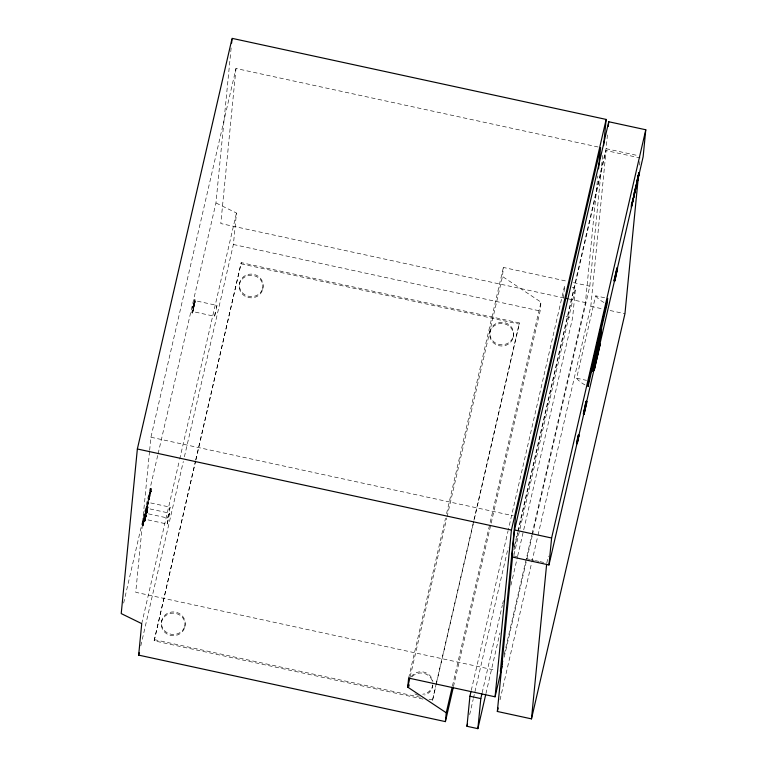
<?xml version="1.0" encoding="UTF-8"?>
<svg xmlns="http://www.w3.org/2000/svg" width="767" height="767" viewBox="0 0 767 767"><rect width="100%" height="100%" fill="white"/><g stroke="black" fill="none" stroke-linecap="round" stroke-linejoin="round"><path stroke-width="0.58" stroke-dasharray="3.83 2.88" d="M145.366 519.326L147.753 508.454L169.536 513.171L168.481 519.01L167.158 524.053L145.366 519.326L147.753 508.454M146.027 513.228L148.338 502.443L170.13 507.16L169.076 512.998L167.743 518.041L145.951 513.315L149.201 498.272L148.472 498.109L147.58 503.19L148.309 503.344L148.338 502.443M167.158 524.053L168.213 518.214M167.743 518.041L168.798 512.203M192.785 311.565L195.173 300.693L216.965 305.419L215.91 311.249L214.578 316.292L192.785 311.565L195.173 300.693M214.578 316.292L215.632 310.462M149.536 451.447L135.73 592.306L495.674 670.32M149.651 450.267L150.926 437.238L235.996 68.493L598.289 147.024M150.294 491.618L150.725 488.358L151.454 488.512L151.022 491.772L150.294 491.618L150.495 490.755M151.022 491.772L151.099 490.947L149.901 496.623L149.172 496.47L150.025 491.973L150.744 492.136L150.159 494.121L149.431 493.958L150.409 490.391L151.137 490.544L149.229 499.547L148.299 499.049L149.229 499.547M151.137 490.544L151.454 488.512M423 699.092L154.157 640.819L195.47 461.053M191.846 312.773L192.565 312.926L191.846 312.773L193.073 306.062L193.802 306.215L192.594 312.629M161.578 621.884L161.693 620.685M193.073 306.062L192.67 309.024L193.389 309.178M193.131 307.164L193.859 307.327L193.131 307.164L194.54 299.705L195.269 299.859L193.859 307.327M193.313 305.755L194.041 305.918L193.313 305.755L194.31 300.865L195.039 301.019L194.962 301.738L194.243 301.575M193.361 304.959L194.089 305.122L193.361 304.959L194.54 299.705M194.933 302.035L194.856 302.821L194.137 302.658L194.214 301.872L194.933 302.035L193.888 307.021M158.088 453.767L215.949 202.948L231.27 46.643M235.996 68.493L220.791 223.552L563.218 297.778M184.828 626.917A11.898 11.265 5.6 0 0 169.584 613.629A11.898 11.265 5.6 0 0 165.193 632.65A11.898 11.265 5.6 0 0 184.828 626.917L184.943 625.728A11.898 11.265 5.6 0 0 169.699 612.43A11.898 11.265 5.6 0 0 165.317 631.462A11.898 11.265 5.6 0 0 184.943 625.728M184.406 456.806L233.389 244.491L236.476 213.005L215.949 202.948M195.892 459.912L241.241 262.64L519.432 322.945L473.546 522.548M239.515 284.039L239.63 282.841M262.765 289.073A11.898 11.265 5.6 0 0 247.52 275.784A11.898 11.265 5.6 0 0 243.129 294.806A11.898 11.265 5.6 0 0 262.765 289.073L262.88 287.884A11.898 11.265 5.6 0 0 247.636 274.586A11.898 11.265 5.6 0 0 243.254 293.617A11.898 11.265 5.6 0 0 262.88 287.884M432.617 686.753L432.732 685.564A11.898 11.265 5.6 0 1 422.703 694.231M436.241 683.589L432.348 701.124L435.848 685.947M489.998 332.197L490.123 331.008M447.046 516.824L502.481 276.513L503.373 267.443L567.609 281.374M513.248 337.24A11.898 11.265 5.6 0 0 498.004 323.942A11.898 11.265 5.6 0 0 493.612 342.974A11.898 11.265 5.6 0 0 513.248 337.24L513.363 336.042A11.898 11.265 5.6 0 0 498.128 322.754A11.898 11.265 5.6 0 0 493.737 341.785A11.898 11.265 5.6 0 0 513.363 336.042M453.47 686.618L540.121 310.98L540.984 302.15L502.481 276.513M563.4 298.315L564.646 285.602L508.396 529.412M517.687 555.998L572.594 318.017L575.538 287.961L572.268 287.251M532.058 533.918L585.422 302.591L597.838 175.94M532.48 534.657L589.804 286.177L602.651 155.164M517.84 531.263L606.093 148.693L607.704 132.288M538.012 535.174L590.801 306.33L606.074 150.562L640.215 157.954M639.515 165.097L639.87 161.53M144.129 520.4L145.059 521.071L143.621 520.323L144.158 516.833L144.359 515.951L146.114 516.498L147.024 511.177L146.296 511.023L145.337 516.412L145.136 515.894M145.193 520.294L145.797 516.507L144.608 516.249L144.618 514.839L145.346 515.002L144.349 520.486L143.429 519.997L142.528 525.069L143.256 525.222L144.34 519.508L145.193 520.294L144.34 519.508M146.631 510.793L146.392 511.829L145.663 511.675L146.574 506.354L147.302 506.517L146.631 510.793L145.835 510.736L146.775 505.491L147.715 506.105L146.123 513.142L146.852 513.296L148.29 507.064L146.593 506.278L147.322 506.431L147.159 507.255L148.29 507.064M146.353 515.453L145.557 515.395L146.363 510.563L145.644 510.4L144.742 515.472L145.471 515.635L146.075 511.838M148.501 499.384L149.412 494.073L150.131 494.226L149.469 498.502L148.673 498.445L149.709 492.759L150.437 492.913M147.024 511.177L146.286 515.558L145.557 515.395M143.132 521.272C144.637 521.857 142.461 518.943 144.359 515.951M144.464 520.141L145.068 516.344M143.975 521.081L143.122 525.999L142.394 525.846L143.247 520.927M144.608 516.249L145.462 511.33L146.392 511.829M144.177 521.426L145.184 515.999L144.417 520.381L143.688 520.227M146.219 511.541L145.548 515.482L144.819 515.328M149.028 499.202L148.175 504.12L147.446 503.967L148.299 499.049M145.059 521.071L145.912 516.153L144.407 515.731M147.887 507.418L147.417 510.237L146.689 510.084L147.053 507.927L148.079 507.965M146.123 513.142L147.504 505.654M146.852 513.296L147.926 508.022M149.172 496.47L150.14 491.57L150.869 491.724M123.64 603.083L157.82 454.927M142.394 525.846L142.403 524.436L143.256 525.222M147.446 503.967L147.456 502.558L148.309 503.344M150.725 488.358L150.524 489.221L151.252 489.375M146.804 506.728L146.775 505.491M143.122 525.999L143.132 524.59M148.175 504.12L148.175 502.711M149.901 496.623L150.14 495.568L149.421 495.415M193.802 306.215L193.6 307.078L192.872 306.925M194.07 305.611L195.269 299.859M192.565 312.926L193.562 308.612L192.833 308.459M144.858 520.553L145.068 519.662M145.797 516.507L146.085 515.223M141.742 623.638L179.42 460.315M179.689 459.155L236.476 213.005M140.812 645.795L183.332 461.475M195.738 459.893L241.241 262.64M154.157 640.819L195.623 461.082M408.638 678.076L445.512 518.262M446.586 513.593L503.373 267.443M410.172 676.647L446.777 517.993M436.509 682.419L473.661 521.359M473.929 520.189L519.432 322.945M436.116 684.778L473.277 523.717M452.453 685.957L540.984 302.15M471.264 690.396L508.128 530.582M469.653 714.623L473.153 699.456M473.421 698.286L508.137 547.801M514.341 546.43L517.572 532.432M513.967 549.862L518.003 532.346M518.271 531.176L606.074 150.562M482.155 692.764L502.337 605.268M502.606 604.099L503.411 600.599M513.909 555.107L575.538 287.961M485.933 693.656L499.931 632.996M510.966 585.163L517.418 557.168M504.312 654.155L531.79 535.059M504.226 657.146L532.212 535.826M500.036 699.801L531.55 563.199M531.819 562.029L537.744 536.344M584.953 384.9A36.471 11.668 13 0 1 576.65 378.217L595.662 295.813L605.537 297.951M546.756 563.093L548.367 556.094M216.246 307.788L216.965 305.419M169.411 509.537L170.13 507.16M168.826 515.549L169.536 513.171M606.093 148.693L637.348 155.471M573.457 282.639L589.804 286.177M569.056 299.044L585.422 302.591M590.801 306.33L603.322 309.043M610.149 310.53L624.942 313.732M233.389 244.491L540.121 310.98M566.056 316.598L572.594 318.017M241.126 263.838L519.317 324.134M576.65 378.217L586.525 380.355M194.3 302.102L195.029 302.256M150.926 437.238L513.219 515.769M513.756 555.941L518.31 556.928M526.267 558.654L529.681 559.402M530.822 559.642L534.235 560.38M535.376 560.629L538.789 561.367M539.93 561.617L545.615 562.853M150.37 490.794L151.214 490.909M149.201 494.955L149.929 495.118M148.184 499.394L148.903 499.557M147.657 503.037L148.386 503.2M147.245 503.449L147.973 503.603M146.986 505.952L147.715 506.105M146.372 507.246L147.091 507.399L146.363 510.563M146.996 507.994L147.772 508.08M146.593 510.697L147.312 510.851M145.346 511.685L146.813 512.068M146.334 512.231L147.063 512.385M144.158 516.833L144.886 516.996M144.541 519.988L145.27 520.151M142.614 524.916L143.333 525.079M142.202 525.328L142.921 525.481M154.282 639.63L420.776 697.395M428.964 699.168L432.463 699.926M147.456 502.558L147.58 503.19M145.346 515.002L145.471 515.635M144.618 514.839L144.742 515.472M142.403 524.436L142.528 525.069M603.965 302.505A36.471 11.668 13 0 1 595.662 295.813M432.876 684.806A11.898 11.265 5.6 0 1 424.611 695.017M418.456 695.228A11.898 11.265 5.6 0 1 413.777 693.128M412.195 676.561A11.898 11.265 5.6 0 1 425.023 673.675A11.898 11.265 5.6 0 1 432.876 683.828M409.779 686.36A11.898 11.265 5.6 0 1 409.319 684.432M411.054 676.925A11.898 11.265 5.6 0 1 423.643 672.055A11.898 11.265 5.6 0 1 432.895 681.662"/><path stroke-width="1.15" d="M637.713 180.235L637.387 179.842L634.836 190.676L636.274 184.569M638.537 174.761L638.096 176.678L638.959 172.69L637.482 179.21L638.921 173.102M603.591 145.634L606.16 119.431L232.085 38.35L137.36 448.983L121.215 613.581L141.742 623.638L138.654 655.123L445.397 721.613L453.201 687.778M231.624 43.086L231.97 39.539M445.397 721.613L446.26 712.783L407.756 687.146L408.638 678.076L495.079 696.81L502.078 666.485M485.664 694.816L477.86 728.65L466.969 726.291L469.912 696.235L470.986 691.566M477.86 728.65L480.813 698.593L481.887 693.924M495.079 696.81L511.426 530.064L606.16 119.431M511.925 556.928L514.561 529.968L608.739 121.742L645.785 129.767L643.139 156.727L548.961 564.953L511.925 556.928L512.73 553.429M638.7 173.419L624.942 313.732L531.483 718.871L497.342 711.469L512.615 555.701M531.483 718.871L546.641 564.282M548.961 564.953L551.607 538.003L645.785 129.767M598.538 168.836L600.619 147.532L515.558 516.277L500.352 671.336L502.73 661.029M608.279 126.43L608.739 121.742M583.371 414.017L586.074 401.314L586.793 401.477L586.63 403.193L584.09 414.18L583.371 414.017L586.074 401.314M584.09 414.18L586.793 401.477M601.606 328.803L593.207 365.197L592.613 371.238L601.012 334.843L601.606 328.803L601.117 328.698M593.505 370.077L596.208 357.364L596.937 357.527L596.764 359.244L594.233 370.231L593.505 370.077L596.208 357.364M594.233 370.231L596.937 357.527M596.592 356.684L599.295 343.98L600.024 344.134L599.852 345.85L597.32 356.837L596.592 356.684L599.295 343.98M597.32 356.837L600.024 344.134M614.099 280.808L616.802 268.105L617.531 268.258L614.827 280.962L614.099 280.808L616.38 270.914M614.827 280.962L617.531 268.258M616.802 268.105L616.63 269.821L617.358 269.974M631.701 204.022C632.334 207.109 634.204 191.012 632.066 204.099M631.73 205.077L635.066 190.897L631.337 205.307M632.833 199.084L633.12 199.986L633.197 199.161M633.973 196.275L632.564 200.906M634.702 190.82L634.951 192.018L635.066 190.897M635.105 191.386L633.705 195.959M635.469 187.953L636.073 186.851M636.514 182.709C639.812 171.894 635.843 186.391 637.387 178.932M638.499 176.324L638.719 175.384M578.184 436.404L578.385 434.908L577.81 436.807M635.747 186.956L635.891 186.228M636.255 186.304L635.929 187.829M638.901 174.838L638.115 176.487M578.002 437.353L577.541 439.568M636.639 184.646L635.201 190.753L635.862 187.369M639.285 173.179L637.847 179.286L638.959 172.815M634.194 192.805L635.086 190.619L634.261 192.699M634.625 192.776L634.721 190.532M577.321 438.935L576.477 443.604L577.292 440.689M578.05 439.098L577.206 443.767L579.114 435.062L578.539 436.96M138.654 655.123L139.191 652.794M407.756 687.146L409.904 677.807M446.26 712.783L452.175 687.117M466.969 726.291L467.506 723.952M497.342 711.469L498.147 707.97M593.246 362.82L594.3 358.275M631.183 206.908L631.768 204.175L632.104 204.568M636.84 183.102L637.741 179.008M614.271 279.092L614.99 279.246M565.547 298.286L567.887 298.794M599.132 345.696L599.852 345.85M596.764 354.968L597.493 355.121M596.036 359.09L596.764 359.244M592.718 365.092L593.207 365.197M593.677 368.352L594.396 368.515M585.902 403.03L586.63 403.193M583.534 412.301L584.262 412.464M514.561 529.968L551.607 538.003M137.36 448.983L511.426 530.064M469.912 696.235L480.813 698.593M588.625 380.806L588.068 386.539L607.071 304.135L607.637 298.411L588.625 380.806M631.49 204.645L631.73 206.007L631.49 204.645M633.571 195.623L633.81 196.975L633.571 195.623M633.964 194.204L634.251 195.067L633.964 194.204M635.517 187.503L635.728 186.563L635.517 187.503M636.629 182.364L636.869 183.716L636.629 182.364M638.154 176.036L638.374 175.097L638.154 176.036"/></g></svg>
